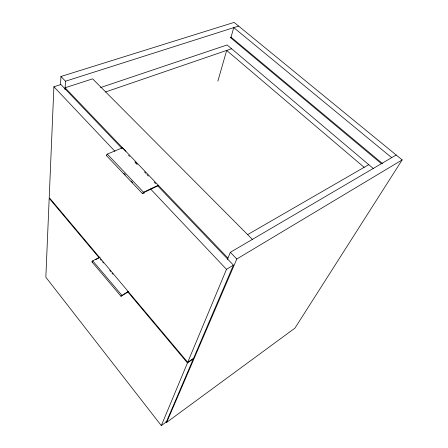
<?xml version="1.0" encoding="UTF-8"?>
<svg xmlns="http://www.w3.org/2000/svg" width="448" height="448" viewBox="0 0 448 448"><rect width="100%" height="100%" fill="white"/><g stroke="black" fill="none" stroke-linecap="round" stroke-linejoin="round"><path stroke-width="0.67" d="M122.282 148.758L60.911 84.504L53.9 86.75L49.218 197.579L187.701 362.32L193.57 358.305L233.425 265.132L157.562 185.696M60.514 84.851L60.95 76.485L234.119 22.4L402.153 159.897L294.935 328.138L166.667 422.374L165.861 421.344M65.005 89.572L65.498 81.211L60.95 76.485M217.862 81.155L226.682 50.422L364.14 167.334M230.888 37.638L233.772 27.619L391.681 157.651M227.427 259.431L230.345 252.319L396.183 155.014M161.308 425.6L187.454 362.914L193.312 358.904L166.37 421.882L161.308 425.6L45.847 277.228L49.185 198.313L99.014 257.634M187.701 362.32L226.486 269.326L233.425 265.132M166.667 422.374L236.802 259.017L402.153 159.897M128.447 291.39L121.044 295.977A0.935 0.353 -40.3 0 0 121.033 296.313L128.71 291.547M99.982 257.057L92.73 260.848L91.991 261.587A0.907 0.403 -39.5 0 0 92.008 261.946L121.033 296.313M158.032 185.31L143.522 192.22L142.582 193.161A1.131 0.538 -43.4 0 0 142.548 193.687L143.959 193.346L144.838 192.069L157.954 185.814M247.626 234.618L368.76 164.662M122.494 147.767L107.313 154.101L106.411 155.014A1.092 0.599 -43.2 0 0 106.417 155.562L142.548 193.687M95.704 259.633L99.982 257.398M92.59 261.878L92.008 261.946M105.594 91.958L231.577 48.742M100.526 87.573L227.102 44.957L373.47 168.644M65.498 81.211L238.61 26.079M106.887 155.702L106.422 155.562M230.961 37.094L382.458 163.531M230.171 37.352L381.209 163.531M252.582 239.59L92.618 78.842L65.111 87.78L227.976 258.098M123.458 148.758L125.871 151.239M135.307 162.467L136.752 163.957M144.463 171.903L145.908 173.393M230.345 252.319L236.802 259.017M128.565 155.338L129.534 156.346M134.848 161.913L137.262 164.444M146.927 174.563L148.378 176.081M154.179 182.151L155.624 183.669M107.313 154.101L143.522 192.22M123.95 173.404L125.395 174.927M131.174 181.02L132.619 182.538M53.9 86.75L114.957 151.334M150.528 188.972L226.486 269.326M92.73 260.848L121.806 295.215M100.363 259.235L101.259 260.305M102.609 261.912L103.505 262.976M109.788 270.458L110.684 271.527M112.034 273.134L112.93 274.198M127.747 291.838L187.454 362.914"/></g></svg>
